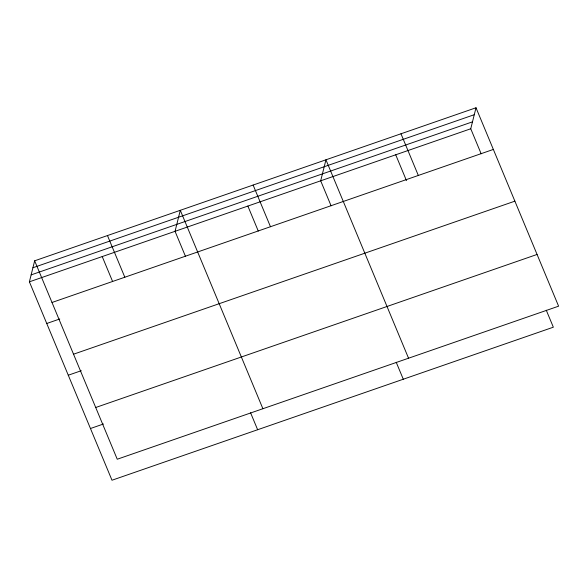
<?xml version="1.0" encoding="UTF-8"?>
<svg xmlns="http://www.w3.org/2000/svg" width="588" height="588" viewBox="0 0 588 588"><rect width="100%" height="100%" fill="white"/><g stroke="black" fill="none" stroke-linecap="round" stroke-linejoin="round"><path stroke-width="0.88" d="M546.281 310.229L553.345 327.193L111.992 480.234L29.4 281.821L34.655 260.807L476.008 107.766L558.6 306.179L117.247 459.228L34.655 260.807M481.153 153.777L470.753 128.772L476.008 107.766M32.921 267.746L474.273 114.697M31.135 274.89L472.487 121.841M29.4 281.821L470.753 128.772M52.001 302.482L493.354 149.433M46.746 323.488L59.748 318.983M73.537 354.204L514.882 201.162M68.274 375.217L81.284 370.705M95.719 407.499L537.072 254.45M90.464 428.512L103.466 423.999M400.979 133.785L418.325 175.452M395.717 154.791L406.477 180.626M408.542 358.217L325.95 159.796L320.688 180.81L331.095 205.815M396.224 362.267L403.28 379.223M253.127 185.051L270.473 226.718M247.871 206.065L258.272 231.062M262.895 408.719L180.303 210.306L175.048 231.319L185.455 256.317M250.576 412.769L257.64 429.732M107.479 235.56L124.825 277.227M102.224 256.566L112.631 281.571"/></g></svg>
